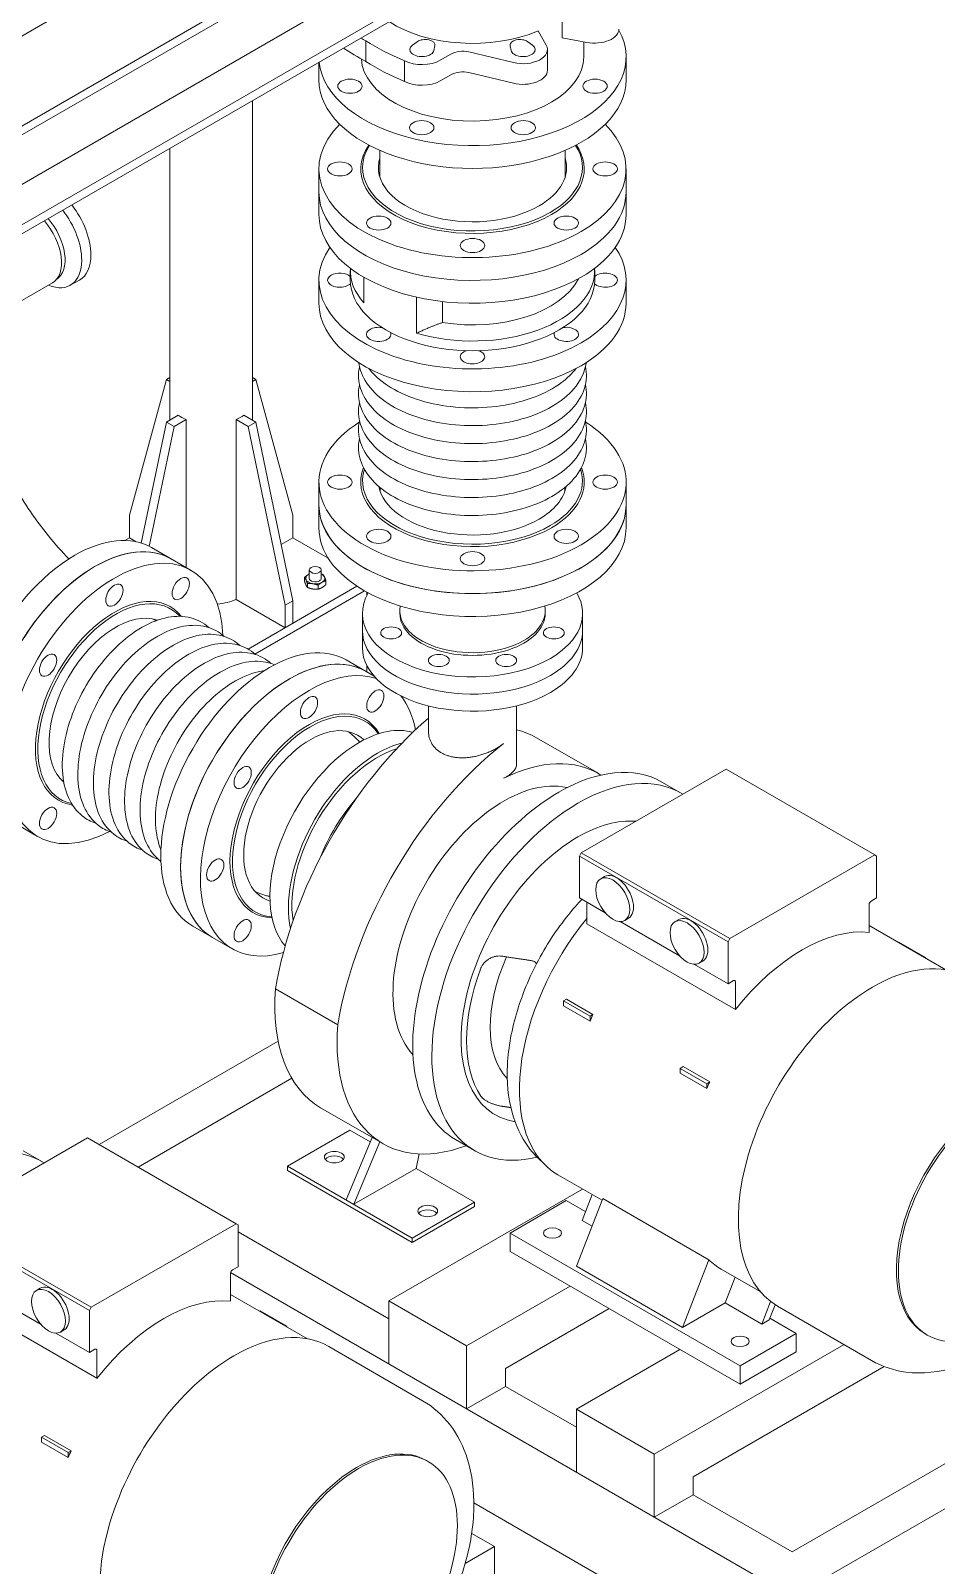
# Model space of a CAD drawing. Header units: millimetres. Extents: x -312439 to 477422, y -331570 to 212570.
# Drawn here: x 415154 to 415658, y 90824 to 91677 of the extents above; entities that cross this region are included whole.
import ezdxf

# ---------------------------------------------------------------- set-up
doc = ezdxf.new("R2010")
doc.units = ezdxf.units.MM

msp = doc.modelspace()

# ---------------------------------------------------------------- linework, layer by layer
at = {"color": 0, "linetype": 'Continuous', "lineweight": 0, "extrusion": (1.25969e-16, 0.816497, 0.57735)}
for p, q in [((414050.66, 91040.27), (415610.736, 91940.98)), ((414093.967, 91015.267), (415654.043, 91915.977)), ((414098.298, 91012.767), (415654.043, 91910.977)), ((414438.669, 91181.776), (415634.555, 91872.222)), ((414438.669, 91159.274), (415654.043, 91860.97)), ((414438.669, 91154.273), (415654.043, 91855.97)), ((415449.683, 91673.468), (415449.683, 91684.969)), ((415436.21, 91677.191), (415440.728, 91669.281)), ((415463.383, 91670.86), (415449.683, 91673.468)), ((415340.398, 91660.276), (415340.398, 91671.778)), ((415366.292, 91669.223), (415369.016, 91671.238)), ((415378.832, 91668.891), (415378.29, 91666.354)), ((415387.743, 91664.376), (415381.799, 91660.944)), ((415422.457, 91659.65), (415397.738, 91665.53)), ((415421.167, 91666.354), (415420.625, 91668.891)), ((415430.441, 91671.238), (415433.165, 91669.223)), ((415441.41, 91655.329), (415441.41, 91666.83)), ((415461.586, 91662.777), (415461.586, 91671.202)), ((415314.292, 91659.814), (415314.292, 91650.075)), ((415361.968, 91649.137), (415361.968, 91660.638)), ((415485.165, 91662.777), (415485.165, 91650.075)), ((415387.743, 91652.875), (415381.799, 91649.443)), ((415422.457, 91648.149), (415397.738, 91654.028)), ((415277.264, 91638.436), (415277.264, 91460.775)), ((415231.33, 91611.916), (415231.33, 91460.775)), ((415348.191, 91595.917), (415348.191, 91610.733)), ((415451.266, 91595.917), (415451.266, 91610.733)), ((415314.292, 91575.065), (415314.292, 91600.469)), ((415485.165, 91575.065), (415485.165, 91600.469)), ((415129.893, 91516.204), (415166.022, 91537.063)), ((415175.973, 91535.737), (415181.069, 91538.628)), ((415314.292, 91525.859), (415314.292, 91538.561)), ((415331.747, 91543.968), (415331.747, 91538.561)), ((415339.295, 91540.198), (415339.295, 91525.993)), ((415467.711, 91543.968), (415467.711, 91538.561)), ((415485.165, 91525.859), (415485.165, 91538.561)), ((415368.595, 91529.13), (415368.595, 91509.077)), ((415383.066, 91515.022), (415383.066, 91526.686)), ((415208.825, 91407.776), (415229.395, 91483.411)), ((415231.33, 91484.528), (415229.395, 91483.411)), ((415229.395, 91483.411), (415231.33, 91482.294)), ((415279.198, 91483.411), (415277.264, 91484.528)), ((415279.198, 91483.411), (415277.264, 91482.294)), ((415299.769, 91407.776), (415279.198, 91483.411)), ((415215.462, 91392.338), (415229.395, 91459.658)), ((415229.395, 91459.658), (415236.036, 91463.492)), ((415229.395, 91459.658), (415233.726, 91457.158)), ((415233.726, 91457.158), (415240.367, 91460.992)), ((415240.367, 91378.753), (415240.367, 91460.992)), ((415274.868, 91457.158), (415268.227, 91460.992)), ((415268.227, 91460.992), (415268.227, 91360.979)), ((415279.198, 91459.658), (415272.557, 91463.492)), ((415274.868, 91457.158), (415279.198, 91459.658)), ((415299.769, 91360.27), (415279.198, 91459.658)), ((415219.931, 91390.508), (415233.726, 91457.158)), ((415295.438, 91357.77), (415274.868, 91457.158)), ((415314.292, 91426.247), (415314.292, 91400.843)), ((415485.165, 91426.247), (415485.165, 91400.843)), ((415348.283, 91421.408), (415348.283, 91423.283)), ((415451.174, 91421.408), (415451.174, 91423.283)), ((415208.825, 91395.275), (415208.825, 91407.776)), ((415299.769, 91395.275), (415299.769, 91407.776)), ((415206.279, 91393.805), (415208.825, 91395.275)), ((415212.613, 91393.088), (415208.825, 91395.275)), ((415293.297, 91391.538), (415299.769, 91395.275)), ((415299.769, 91395.275), (415319.501, 91383.882)), ((415243.214, 91377.109), (415221.214, 91389.81)), ((415308.911, 91372.708), (415308.911, 91377.426)), ((415315.579, 91372.708), (415315.579, 91377.426)), ((415335.433, 91368.36), (415274.857, 91333.386)), ((415278.714, 91330.612), (415339.631, 91365.783)), ((415306.303, 91371.075), (415306.303, 91373.239)), ((415307.895, 91367.644), (415307.895, 91369.808)), ((415313.837, 91366.725), (415313.837, 91368.888)), ((415318.187, 91369.237), (415318.187, 91371.4)), ((415268.227, 91360.979), (415295.438, 91345.269)), ((415295.438, 91357.77), (415299.769, 91360.27)), ((415295.438, 91345.269), (415295.438, 91357.77)), ((415299.769, 91347.769), (415299.769, 91360.27)), ((415340.91, 91365.067), (415340.91, 91363.042)), ((415222.029, 91350.091), (415223.653, 91349.153)), ((415338.484, 91334.185), (415338.484, 91353.187)), ((415359.307, 91353.187), (415359.307, 91354.688)), ((415440.15, 91353.187), (415440.15, 91354.688)), ((415460.974, 91334.185), (415460.974, 91353.187)), ((415329.481, 91327.303), (415344.948, 91318.373)), ((415340.91, 91324.33), (415340.91, 91320.704)), ((415375.231, 91287.535), (415375.231, 91301.777)), ((415424.227, 91269.422), (415424.227, 91301.777)), ((415435.279, 91284.08), (415469.924, 91264.078)), ((415540.81, 91266.597), (415460.26, 91220.091)), ((415623.487, 91218.863), (415540.81, 91266.597)), ((415170.583, 91260.984), (415172.207, 91260.047)), ((415449.762, 91256.792), (415452.547, 91256.384)), ((415515.728, 91253.293), (415505.098, 91259.431)), ((415157.777, 91229.128), (415135.778, 91241.83)), ((415460.26, 91220.091), (415459.197, 91218.25)), ((415459.197, 91218.25), (415459.197, 91194.929)), ((415541.873, 91170.516), (415459.197, 91218.25)), ((415542.936, 91172.358), (415460.26, 91220.091)), ((415623.487, 91218.863), (415542.936, 91172.358)), ((415624.55, 91218.25), (415623.487, 91218.863)), ((415624.55, 91194.929), (415624.55, 91218.25)), ((415471.059, 91205.614), (415473.184, 91206.842)), ((415473.621, 91186.601), (415459.197, 91194.929)), ((415621.479, 91193.156), (415624.55, 91194.929)), ((415463.33, 91192.542), (415463.33, 91180.57)), ((415620.416, 91175.797), (415620.416, 91191.315)), ((415244.045, 91179.322), (415266.044, 91166.62)), ((415546.007, 91132.837), (415463.33, 91180.57)), ((415514.959, 91162.734), (415481.858, 91181.845)), ((415484.421, 91182.47), (415486.547, 91183.697)), ((415512.397, 91181.748), (415514.523, 91182.975)), ((415663.113, 91154.883), (415620.416, 91179.534)), ((415542.936, 91172.358), (415541.873, 91170.516)), ((415541.873, 91170.516), (415541.873, 91147.195)), ((415636.611, 91170.184), (415636.951, 91170.38)), ((415651.715, 91161.856), (415636.951, 91170.38)), ((415651.375, 91161.66), (415651.715, 91161.856)), ((415651.715, 91161.464), (415651.715, 91161.856)), ((415541.873, 91147.195), (415523.197, 91157.978)), ((415525.759, 91158.603), (415527.885, 91159.831)), ((415290.173, 91144.417), (415324.819, 91124.415)), ((415541.873, 91147.195), (415544.944, 91148.968)), ((415546.007, 91148.355), (415546.007, 91132.837)), ((415451.983, 91138.598), (415450.338, 91137.649)), ((415450.338, 91134.911), (415450.338, 91137.649)), ((415450.338, 91137.649), (415465.102, 91129.125)), ((415451.983, 91138.598), (415466.747, 91130.075)), ((415465.102, 91126.387), (415450.338, 91134.911)), ((415466.747, 91130.075), (415465.102, 91129.125)), ((415465.102, 91129.125), (415465.102, 91126.387)), ((415192.013, 91057.741), (415291.58, 91115.226)), ((415364.88, 91109.774), (415366.627, 91107.566)), ((415516.943, 91101.094), (415515.299, 91100.144)), ((415516.943, 91101.094), (415531.707, 91092.57)), ((415299.158, 91094.598), (415213.667, 91045.239)), ((415515.299, 91097.406), (415515.299, 91100.144)), ((415515.299, 91100.144), (415530.062, 91091.62)), ((415530.062, 91088.882), (415515.299, 91097.406)), ((415531.707, 91092.57), (415530.062, 91091.62)), ((415530.062, 91091.62), (415530.062, 91088.882)), ((415315.238, 91078.264), (415349.883, 91058.262)), ((415185.537, 91061.48), (415104.986, 91014.974)), ((415268.213, 91013.746), (415185.537, 91061.48)), ((415296.875, 91045.773), (415331.52, 91065.776)), ((415343.912, 91061.709), (415329.355, 91027.021)), ((415331.52, 91065.776), (415342.869, 91059.224)), ((415348.243, 91059.209), (415333.686, 91024.521)), ((415400.894, 91054.394), (415390.264, 91060.532)), ((415160.455, 91048.176), (415149.825, 91054.313)), ((415368.331, 91044.523), (415370.067, 91052.557)), ((415296.875, 91043.273), (415296.875, 91045.773)), ((415366.166, 91005.768), (415296.875, 91045.773)), ((415296.875, 91043.273), (415366.166, 91003.268)), ((415333.686, 91024.521), (415368.331, 91044.523)), ((415368.331, 91044.523), (415400.811, 91025.771)), ((415353.174, 90970.764), (415460.993, 91033.014)), ((415471.797, 91026.776), (415447.231, 91040.959)), ((415400.811, 91025.771), (415366.166, 91005.768)), ((415400.811, 91023.271), (415400.811, 91025.771)), ((415420.595, 91008.553), (415451.894, 91026.623)), ((415462.687, 91020.392), (415451.894, 91026.623)), ((415472.182, 91027.766), (415457.567, 90990.098)), ((415466.378, 91029.905), (415460.815, 91015.567)), ((415531.236, 90993.671), (415472.182, 91027.766)), ((415366.166, 91003.268), (415400.811, 91023.271)), ((415466.234, 91012.438), (415460.815, 91015.567)), ((415186.6, 90965.399), (415103.923, 91013.133)), ((415187.663, 90967.241), (415104.986, 91014.974)), ((415268.213, 91013.746), (415187.663, 90967.241)), ((415269.276, 91013.133), (415268.213, 91013.746)), ((415269.276, 90989.812), (415269.276, 91013.133)), ((415353.174, 90960.763), (415269.276, 91009.201)), ((415420.595, 91008.553), (415548.586, 90934.657)), ((415420.595, 91008.553), (415420.595, 90998.324)), ((415366.166, 91003.268), (415366.166, 91005.768)), ((415548.586, 90924.428), (415420.595, 90998.324)), ((415516.621, 90956.003), (415457.567, 90990.098)), ((415531.236, 90993.671), (415516.621, 90956.003)), ((415265.143, 90970.68), (415265.143, 90986.197)), ((415577.621, 90806.175), (415265.184, 90986.56)), ((415266.206, 90988.039), (415269.276, 90989.812)), ((415559.812, 90975.961), (415538.057, 90988.521)), ((415540.302, 90969.675), (415545.865, 90984.013)), ((415190.734, 90927.72), (415108.057, 90975.453)), ((415159.686, 90957.617), (415126.585, 90976.728)), ((415157.124, 90976.631), (415159.25, 90977.858)), ((415307.84, 90949.766), (415265.143, 90974.417)), ((415396.481, 90945.761), (415454.059, 90979.004)), ((415187.663, 90967.241), (415186.6, 90965.399)), ((415186.6, 90965.399), (415186.6, 90942.078)), ((415281.338, 90965.067), (415281.678, 90965.263)), ((415296.442, 90956.739), (415281.678, 90965.263)), ((415353.174, 90935.759), (415353.174, 90970.764)), ((415396.481, 90945.761), (415353.174, 90970.764)), ((415418.134, 90933.259), (415475.712, 90966.502)), ((415516.621, 90956.003), (415540.302, 90969.675)), ((415560.735, 90957.878), (415540.302, 90969.675)), ((415565.598, 90970.411), (415560.735, 90957.878)), ((415564.827, 90960.24), (415568.092, 90968.657)), ((415621.753, 90937.634), (415569.471, 90967.819)), ((415296.102, 90956.543), (415296.442, 90956.739)), ((415296.442, 90956.346), (415296.442, 90956.739)), ((415564.827, 90960.24), (415560.735, 90957.878)), ((415579.885, 90952.728), (415565.201, 90961.205)), ((415843.957, 90959.944), (415577.621, 90806.175)), ((415577.621, 90831.178), (415800.651, 90959.944)), ((415186.6, 90942.078), (415167.923, 90952.861)), ((415170.486, 90953.486), (415172.612, 90954.714)), ((415548.586, 90934.657), (415579.885, 90952.728)), ((415579.885, 90952.728), (415579.885, 90942.499)), ((415652.739, 90951.809), (415651.671, 90952.426)), ((415186.6, 90942.078), (415189.671, 90943.851)), ((415190.734, 90943.237), (415190.734, 90927.72)), ((415372.002, 90915.287), (415319.72, 90945.472)), ((415396.481, 90910.756), (415396.481, 90945.761)), ((415457.543, 90910.506), (415515.121, 90943.749)), ((415500.85, 90885.503), (415606.448, 90946.47)), ((415579.885, 90942.499), (415548.586, 90924.428)), ((415418.134, 90923.258), (415418.134, 90933.259)), ((415522.503, 90873.001), (415628.688, 90934.307)), ((415548.586, 90934.657), (415548.586, 90924.428)), ((415418.134, 90923.258), (415396.481, 90910.756)), ((415457.543, 90900.505), (415418.134, 90923.258)), ((415457.543, 90875.502), (415457.543, 90910.506)), ((415500.85, 90885.503), (415457.543, 90910.506)), ((415161.67, 90895.976), (415160.025, 90895.027)), ((415161.67, 90895.976), (415176.434, 90887.453)), ((415160.025, 90892.289), (415160.025, 90895.027)), ((415160.025, 90895.027), (415174.789, 90886.503)), ((415174.789, 90883.765), (415160.025, 90892.289)), ((415176.434, 90887.453), (415174.789, 90886.503)), ((415174.789, 90886.503), (415174.789, 90883.765)), ((415375.22, 90881.364), (415374.151, 90881.981)), ((415500.85, 90850.499), (415500.85, 90885.503)), ((415522.503, 90863), (415522.503, 90873.001)), ((415522.503, 90863), (415500.85, 90850.499)), ((415577.621, 90831.178), (415522.503, 90863)), ((415577.621, 90756.169), (415400.495, 90858.432)), ((415411.913, 90834.155), (415399.264, 90841.458)), ((415395.67, 90824.777), (415411.913, 90834.155)), ((415411.913, 90834.155), (415411.913, 90799.151))]:
    msp.add_line(p, q, dxfattribs=at)
at = {"color": 0, "linetype": 'Continuous', "lineweight": 0}
for centre, major_axis, ratio, start_param, end_param in [((415399.729, 91706.032), (-61.857, 0), 0.5773503, 0.7238005, 2.2015749), ((415399.729, 91662.777), (-85.437, 0), 0.5773503, 0.0583848, 3.4494503), ((415427.301, 91727.868), (-130.347, 0), 0.5773503, 0.8117788, 0.8410176), ((415373.361, 91669.28), (5.512, 0), 0.5773503, 6.1604182, 8.7621453), ((415426.096, 91669.28), (5.512, 0), 0.5773503, 0.6626311, 3.2643581), ((415467.628, 91678.293), (13.556, 0), 0.5773503, 4.3938817, 6.2831853), ((415427.301, 91716.366), (-130.347, 0), 0.5773503, 0.7036167, 0.8410176), ((415437.549, 91721.951), (-130.347, 0), 0.5773503, 0.7297787, 0.9522566), ((415371.604, 91666.83), (-6.737, 0), 0.5773503, 5.6205526, 9.3020109), ((415394.239, 91660.626), (-9.187, 0), 0.5773503, 4.3216013, 5.4977871), ((415427.854, 91666.83), (-6.737, 0), 0.5773503, 0.1227655, 3.8042237), ((415427.854, 91666.83), (-13.556, 0), 0.5773503, 1.1613797, 3.4601), ((415399.729, 91662.777), (-61.857, 0), 0.5773503, 0.0330046, 3.1415927), ((415437.549, 91710.45), (-130.347, 0), 0.5773503, 0.7297787, 0.9522566), ((415371.604, 91666.83), (-14.418, 0), 0.5773503, 0.8388235, 2.3561945), ((415399.729, 91650.075), (-85.437, 0), 0.5773503, 0, 3.1415927), ((415371.604, 91655.329), (-14.418, 0), 0.5773503, 0.8388235, 2.3561945), ((415394.239, 91649.124), (-9.187, 0), 0.5773503, 4.3216013, 5.4977871), ((415427.854, 91655.329), (-13.556, 0), 0.5773503, 1.1613797, 3.1415927), ((415399.729, 91600.469), (-85.437, 0), 0.5773503, 5.7563139, 8.6393798), ((415399.729, 91600.469), (-85.437, 0), 0.5773503, 2.3561945, 3.668464), ((415399.729, 91600.469), (62.164, 0), 0.5773503, 2.763109, 5.4977871), ((415399.729, 91601.269), (61.184, 0), 0.5773503, 2.7871538, 5.4977871), ((415399.729, 91601.269), (61.184, 0), 0.5773503, 5.4977871, 6.6376241), ((415399.729, 91600.469), (62.164, 0), 0.5773503, 5.4977871, 6.661669), ((415399.729, 91601.269), (52.364, 0), 0.5773503, 2.9636533, 5.4977871), ((415399.729, 91601.269), (52.364, 0), 0.5773503, 5.4977871, 6.4611246), ((415399.729, 91587.767), (85.437, 0), 0.5773503, 3.1415927, 5.4977871), ((415399.729, 91587.767), (85.437, 0), 0.5773503, 5.4977871, 6.2831853), ((415165.957, 91565.262), (-15.111, 26.634), 0.572296, 3.9313112, 4.9714419), ((415153.773, 91558.279), (12.249, -21.216), 0.5773503, 0, 1.8893601), ((415156.141, 91559.646), (11.962, -20.719), 0.5773503, 0.0236802, 1.8972856), ((415160.862, 91562.371), (15.111, -26.634), 0.572296, 0.7897186, 1.8283637), ((415399.729, 91575.065), (85.437, 0), 0.5773503, 3.1415927, 5.4977871), ((415399.729, 91575.065), (85.437, 0), 0.5773503, 5.4977871, 6.2831853), ((415399.729, 91538.561), (85.437, 0), 0.5773503, 2.7625544, 5.4977871), ((415399.729, 91538.561), (85.437, 0), 0.5773503, 5.4977871, 6.6622236), ((415160.862, 91562.371), (15.111, -26.634), 0.572296, 5.6440109, 7.0729039), ((415165.957, 91565.262), (-15.111, 26.634), 0.572296, 3.1415927, 3.9313112), ((415399.729, 91543.968), (-67.982, 0), 0.5773503, 6.2526983, 6.7589009), ((415399.729, 91543.968), (-67.982, 0), 0.5773503, 1.0950808, 3.1720797), ((415325.928, 91538.561), (6.798, 0), 0.5773503, 2.3561945, 5.7639057), ((415325.928, 91538.561), (6.798, 0), 0.5773503, 0.543593, 2.3561945), ((415399.729, 91538.561), (-67.982, 0), 0.5773503, 0, 3.1415927), ((415399.729, 91549.048), (-61.245, 0), 0.5773503, 1.2952655, 2.8630201), ((415473.529, 91538.561), (6.798, 0), 0.5773503, 3.6608723, 8.6393798), ((415473.529, 91538.561), (6.798, 0), 0.5773503, 2.3561945, 2.5979996), ((415399.729, 91525.859), (-85.437, 0), 0.5773503, 0, 2.3561945), ((415399.729, 91525.859), (-85.437, 0), 0.5773503, 2.3561945, 3.1415927), ((415347.544, 91508.432), (6.798, 0), 0.5773503, 2.3561945, 6.5493038), ((415347.544, 91508.432), (6.798, 0), 0.5773503, 1.3046778, 2.3561945), ((415451.913, 91508.432), (6.798, 0), 0.5773503, 2.8754741, 8.1201002), ((415399.729, 91495.952), (6.798, 0), 0.5773503, 2.3561945, 7.334702), ((415399.729, 91495.952), (6.798, 0), 0.5773503, 2.090076, 2.3561945), ((415254.297, 91471.535), (22.967, 0), 0.5773503, 3.7932592, 4.0607224), ((415254.297, 91471.535), (-22.967, 0), 0.5773503, 2.2224629, 2.4899261), ((415399.729, 91426.247), (-85.437, 0), 0.5773503, 5.5424733, 8.6393798), ((415399.729, 91426.247), (-85.437, 0), 0.5773503, 2.3561945, 3.8823047), ((415399.729, 91426.247), (-62.164, 0), 0.5773503, 6.0571064, 8.6393798), ((415399.729, 91426.247), (-62.164, 0), 0.5773503, 2.3561945, 3.3676716), ((415399.729, 91427.047), (61.184, 0), 0.5773503, 2.9580887, 5.4977871), ((415399.729, 91427.047), (61.184, 0), 0.5773503, 5.4977871, 6.4666893), ((415399.729, 91427.047), (52.364, 0), 0.5773503, 3.2490788, 5.4977871), ((415399.729, 91427.047), (52.364, 0), 0.5773503, 5.4977871, 6.1756992), ((415399.729, 91413.545), (85.437, 0), 0.5773503, 3.1415927, 5.4977871), ((415399.729, 91413.545), (-85.437, 0), 0.5773503, 0, 0.7853982), ((415399.729, 91413.545), (-85.437, 0), 0.5773503, 0.7853982, 3.1415927), ((415399.729, 91413.545), (85.437, 0), 0.5773503, 5.4977871, 6.2831853), ((415399.729, 91400.843), (85.437, 0), 0.5773503, 3.1415927, 3.9269908), ((415399.729, 91400.843), (85.437, 0), 0.5773503, 3.9269908, 6.2831853), ((415189.496, 91309.469), (-42.718, -73.99), 0.5773503, 3.1415927, 6.2831853), ((415200.496, 91303.118), (-42.718, -73.99), 0.5773503, 2.4008806, 7.0238973), ((415178.496, 91315.82), (-42.718, -73.99), 0.5773503, 3.1415927, 3.9269908), ((415178.496, 91315.82), (-42.718, -73.99), 0.5773503, 3.9269908, 4.8618712), ((415189.496, 91309.469), (42.718, 73.99), 0.5773503, 0, 0.7853982), ((415189.496, 91309.469), (42.718, 73.99), 0.5773503, 0.7853982, 3.1415927), ((415312.245, 91372.708), (-5.328, 0), 0.5773503, 5.4977871, 6.5449847), ((415312.245, 91372.708), (-5.328, 0), 0.5773503, 5.3885347, 5.4977871), ((415312.245, 91372.708), (-5.328, 0), 0.5773503, 3.403392, 4.0362433), ((415312.245, 91372.708), (-5.328, 0), 0.5773503, 0.2617994, 1.3089969), ((415312.245, 91372.708), (3.334, 0), 0.5773503, 3.1415927, 5.4977871), ((415312.245, 91372.708), (-5.328, 0), 0.5773503, 1.3089969, 2.3561945), ((415312.245, 91372.708), (3.334, 0), 0.5773503, 5.4977871, 6.2831853), ((415312.245, 91372.708), (-5.328, 0), 0.5773503, 2.3561945, 3.403392), ((415200.496, 91303.118), (-31.082, -53.835), 0.5773503, 2.9155137, 6.5092642), ((415201.189, 91302.718), (-30.592, -52.987), 0.5773503, 2.9580887, 6.4666893), ((415254.297, 91371.522), (22.967, 0), 0.5773503, 4.8636608, 5.3640556), ((415399.729, 91353.187), (-61.245, 0), 0.5773503, 5.9543859, 8.6393798), ((415399.729, 91354.688), (-40.422, 0), 0.5773503, 6.1706843, 8.6393798), ((415399.729, 91354.688), (-40.422, 0), 0.5773503, 2.3561945, 3.2540937), ((415399.729, 91353.187), (-61.245, 0), 0.5773503, 2.3561945, 3.4703921), ((415201.189, 91302.718), (-26.182, -45.349), 0.5773503, 3.2490788, 6.1756992), ((415399.729, 91353.187), (-40.422, 0), 0.5773503, 0, 3.1415927), ((415399.729, 91343.686), (-61.245, 0), 0.5773503, 0, 2.3561945), ((415399.729, 91343.686), (61.245, 0), 0.5773503, 3.1415927, 5.4977871), ((415399.729, 91343.686), (-61.245, 0), 0.5773503, 2.3561945, 3.1415927), ((415399.729, 91343.686), (61.245, 0), 0.5773503, 5.4977871, 6.2831853), ((415286.763, 91253.312), (-42.718, -73.99), 0.5773503, 3.1415927, 6.2831853), ((415297.763, 91246.961), (-42.718, -73.99), 0.5773503, 3.1415927, 6.2831853), ((415399.729, 91334.185), (61.245, 0), 0.5773503, 3.1415927, 5.4977871), ((415399.729, 91334.185), (61.245, 0), 0.5773503, 5.4977871, 6.2831853), ((415297.763, 91246.961), (42.718, 73.99), 0.5773503, 0, 3.1415927), ((415308.763, 91240.611), (-42.718, -73.99), 0.5773503, 3.2577975, 6.8304668), ((415308.763, 91240.611), (-42.718, -73.99), 0.5773503, 2.5532019, 2.9195508), ((415308.763, 91240.611), (-31.082, -53.835), 0.5773503, 2.8310187, 6.5806168), ((415309.456, 91240.211), (30.592, 52.987), 0.5773503, 6.0021885, 9.692299), ((415309.456, 91240.211), (26.182, 45.349), 0.5773503, 6.1345465, 9.559941), ((415402.404, 91182.008), (81.089, 140.45), 0.5773503, 1.0246297, 2.1492664), ((415336.587, 91224.121), (-35.063, -60.73), 0.5773503, 3.2790671, 3.9269908), ((415336.587, 91224.121), (-35.063, -60.73), 0.5773503, 3.9269908, 6.0930179), ((415437.049, 91162.005), (81.089, 140.45), 0.5773503, 0.960681, 2.1492664), ((415346.894, 91218.17), (35.063, 60.73), 0.5773503, 0.507185, 0.7853982), ((415376.22, 91181.787), (59.059, 102.294), 0.5773503, 0, 0.1730619), ((415346.894, 91218.17), (35.063, 60.73), 0.5773503, 0.7853982, 2.5722405), ((415346.894, 91218.17), (33.685, 58.344), 0.5773503, 0.5610771, 2.5183484), ((415410.865, 91161.784), (59.059, 102.294), 0.5773503, 6.2612187, 6.994447), ((415447.681, 91159.981), (57.417, 99.449), 0.5773503, 0, 0.7853982), ((415417.051, 91177.665), (43.542, 75.417), 0.5773503, 0.2253725, 2.9162202), ((415458.311, 91153.844), (57.417, 99.449), 0.5773503, 6.2655751, 7.0685835), ((415355.989, 91212.92), (33.685, 58.344), 0.5773503, 1.2451012, 1.8226036), ((415447.681, 91159.981), (57.417, 99.449), 0.5773503, 0.7853982, 3.1415927), ((415458.311, 91153.844), (57.417, 99.449), 0.5773503, 0.7853982, 3.6442171), ((415458.311, 91153.844), (45.934, 79.56), 0.5773503, 0.2661285, 0.7853982), ((415458.311, 91153.844), (45.934, 79.56), 0.5773503, 0.7853982, 3.3593822), ((415479.866, 91195.27), (6.681, -11.572), 0.5773503, 0, 3.1415927), ((415621.479, 91191.928), (-0.752, -1.302), 0.5773503, 3.9269908, 5.4977871), ((415498.881, 91130.42), (51.65, 89.461), 0.5773503, 1.293707, 3.1415927), ((415521.204, 91171.403), (6.681, -11.572), 0.5773503, 0, 3.1415927), ((415583.211, 91081.732), (-51.65, -89.461), 0.5773503, 3.3925756, 4.461406), ((415460.437, 91152.616), (35.986, 62.33), 0.5773503, 1.7470391, 2.9786461), ((415460.437, 91152.616), (45.233, 78.345), 0.5773503, 1.853373, 2.859016), ((415622.232, 91059.204), (52.761, 91.385), 0.5773503, 0, 0.7853982), ((415376.717, 91184.749), (-61.479, -106.485), 0.5773503, 5.4016829, 6.2831853), ((415622.232, 91059.204), (52.761, 91.385), 0.5773503, 0.7853982, 3.1415927), ((415544.944, 91147.741), (0.752, 1.302), 0.5773503, 5.4977871, 7.0685835), ((415525.928, 91114.805), (-51.65, -89.461), 0.5773503, 4.8714973, 4.9110056), ((415411.362, 91164.747), (-61.479, -106.485), 0.5773503, 5.4016829, 6.8929062), ((415590.889, 91077.3), (-51.65, -89.461), 0.5773503, 4.8714973, 4.9110056), ((415690.547, 91019.762), (38.877, 67.336), 0.5773503, 0.7853982, 3.1415927), ((415103.038, 90948.727), (57.417, 99.449), 0.5773503, 6.2655751, 7.0685835), ((415322.859, 91048.274), (5.512, 0), 0.5773503, 0.4037147, 2.737878), ((415374.827, 91018.27), (5.512, 0), 0.5773503, 0.4037147, 2.737878), ((415589.707, 91077.982), (51.65, 89.461), 0.5773503, 2.9988923, 3.1415927), ((415266.206, 90986.811), (-0.752, -1.302), 0.5773503, 3.9269908, 5.4977871), ((415165.931, 90966.286), (6.681, -11.572), 0.5773503, 0, 3.1415927), ((415227.938, 90876.615), (-51.65, -89.461), 0.5773503, 3.3925756, 4.461406), ((415266.959, 90854.087), (52.761, 91.385), 0.5773503, 0, 0.7853982), ((415266.959, 90854.087), (52.761, 91.385), 0.5773503, 0.7853982, 3.1415927), ((415189.671, 90942.624), (0.752, 1.302), 0.5773503, 5.4977871, 7.0685835), ((415235.615, 90872.183), (-51.65, -89.461), 0.5773503, 4.8714973, 4.9110056), ((415335.274, 90814.645), (38.877, 67.336), 0.5773503, 0, 0.7853982), ((415335.274, 90814.645), (38.877, 67.336), 0.5773503, 0.7853982, 3.1415927)]:
    msp.add_ellipse(centre, major_axis=major_axis, ratio=ratio, start_param=start_param, end_param=end_param, dxfattribs=at)
for centre, major_axis in [((415331.546, 91646.471), (-6.798, 0)), ((415467.911, 91646.471), (-6.798, 0)), ((415371.486, 91623.411), (-6.798, 0)), ((415427.971, 91623.411), (-6.798, 0)), ((415325.928, 91600.469), (-6.798, 0)), ((415473.529, 91600.469), (-6.798, 0)), ((415347.544, 91570.34), (-6.798, 0)), ((415451.913, 91570.34), (-6.798, 0)), ((415399.729, 91557.86), (-6.798, 0)), ((415325.928, 91426.247), (-6.798, 0)), ((415473.529, 91426.247), (-6.798, 0)), ((415347.544, 91396.118), (-6.798, 0)), ((415451.913, 91396.118), (-6.798, 0)), ((415399.729, 91383.638), (-6.798, 0)), ((415237.396, 91367.031), (-3.399, -5.887)), ((415312.245, 91377.426), (3.334, 0)), ((415200.496, 91363.376), (-3.399, -5.887)), ((415354.462, 91342.362), (5.818, 0)), ((415444.995, 91342.362), (5.818, 0)), ((415163.596, 91324.423), (-3.399, -5.887)), ((415380.979, 91327.053), (5.818, 0)), ((415418.479, 91327.053), (5.818, 0)), ((415308.763, 91300.868), (-3.399, -5.887)), ((415345.663, 91304.523), (-3.399, -5.887)), ((415271.863, 91261.915), (-3.399, -5.887)), ((415163.596, 91239.206), (-3.399, -5.887)), ((415256.578, 91210.482), (-3.399, -5.887)), ((415477.74, 91194.042), (6.681, -11.572)), ((415271.863, 91176.698), (-3.399, -5.887)), ((415519.078, 91170.175), (6.681, -11.572)), ((415691.616, 91019.145), (38.877, 67.336)), ((415322.859, 91050.774), (-5.512, 0)), ((415374.827, 91020.77), (-5.512, 0)), ((415444.216, 91008.553), (-5.011, 0)), ((415163.805, 90965.058), (6.681, -11.572)), ((415548.586, 90948.295), (5.011, 0)), ((415336.343, 90814.028), (38.877, 67.336))]:
    msp.add_ellipse(centre, major_axis=major_axis, ratio=0.5773503, dxfattribs=at)
for points, weights in [([(415368.595, 91509.077), (415376.208, 91512.69), (415383.066, 91515.022)], [1, 1.00639877115, 1]), ([(415306.303, 91373.239), (415307.468, 91374.3), (415308.478, 91374.883)], [1, 1.0379548493, 1]), ([(415308.478, 91374.883), (415308.694, 91375.008), (415308.911, 91375.116)], [1, 1.00788270894, 1.01249115378]), ([(415315.579, 91375.201), (415316.068, 91375.041), (415316.595, 91374.831)], [1.01660040172, 1.01226104367, 1]), ([(415316.595, 91374.831), (415317.022, 91374.3), (415317.391, 91373.504)], [1, 1.0379548493, 1]), ([(415307.099, 91371.912), (415306.729, 91372.708), (415306.303, 91373.239)], [1, 1.0379548493, 1]), ([(415306.303, 91371.075), (415306.729, 91369.767), (415307.099, 91368.971)], [1, 1.0379548493, 1]), ([(415307.895, 91369.808), (415307.468, 91371.116), (415307.099, 91371.912)], [1, 1.0379548493, 1]), ([(415307.099, 91368.971), (415307.468, 91368.175), (415307.895, 91367.644)], [1, 1.0379548493, 1]), ([(415310.866, 91369.737), (415309.487, 91369.95), (415307.895, 91369.808)], [1, 1.0379548493, 1]), ([(415307.895, 91367.644), (415309.487, 91367.01), (415310.866, 91366.796)], [1, 1.0379548493, 1]), ([(415313.837, 91368.888), (415312.245, 91369.523), (415310.866, 91369.737)], [1, 1.0379548493, 1]), ([(415310.866, 91366.796), (415312.245, 91366.583), (415313.837, 91366.725)], [1, 1.0379548493, 1]), ([(415316.012, 91370.533), (415315.003, 91369.95), (415313.837, 91368.888)], [1, 1.0379548493, 1]), ([(415313.837, 91366.725), (415315.003, 91367.01), (415316.012, 91367.592)], [1, 1.0379548493, 1]), ([(415318.187, 91371.4), (415317.022, 91371.116), (415316.012, 91370.533)], [1, 1.0379548493, 1]), ([(415316.012, 91367.592), (415317.022, 91368.175), (415318.187, 91369.237)], [1, 1.0379548493, 1]), ([(415317.391, 91373.504), (415317.761, 91372.708), (415318.187, 91371.4)], [1, 1.0379548493, 1]), ([(415416.004, 91162.558), (415424.522, 91161.237), (415432.151, 91160.152)], [1, 1.00128538739, 1]), ([(415421.072, 91078.316), (415418.58, 91078.694), (415416.004, 91079.093)], [1.0005420754, 1.00038839713, 1])]:
    msp.add_rational_spline(points, weights, degree=2, dxfattribs=at)
for points, knots in [([(415336.878, 91490.566), (415336.738, 91489.922), (415336.624, 91489.275), (415336.02, 91484.714), (415336.514, 91480.729), (415339.448, 91473.066), (415341.925, 91469.402), (415348.701, 91462.571), (415353.115, 91459.447), (415363.384, 91454.168), (415369.262, 91452.03), (415381.821, 91448.971), (415388.498, 91448.047), (415401.987, 91447.484), (415408.796, 91447.842), (415421.899, 91449.806), (415428.189, 91451.412), (415439.644, 91455.751), (415444.804, 91458.485), (415453.434, 91464.874), (415456.912, 91468.53), (415461.621, 91476.333), (415462.935, 91480.462), (415463.182, 91486.619), (415463.006, 91488.608), (415462.579, 91490.566)], [2.2310237, 2.2310237, 2.2310237, 2.2310237, 2.2798116, 2.2798116, 2.5737204, 2.5737204, 2.8762787, 2.8762787, 3.1995214, 3.1995214, 3.527763, 3.527763, 3.8548309, 3.8548309, 4.1810229, 4.1810229, 4.5075647, 4.5075647, 4.835429, 4.835429, 5.1625333, 5.1625333, 5.4745897, 5.4745897, 5.6229579, 5.6229579, 5.6229579, 5.6229579]), ([(415336.517, 91492.674), (415336.759, 91490.739), (415337.245, 91488.822), (415339.448, 91483.068), (415341.925, 91479.403), (415348.701, 91472.572), (415353.115, 91469.448), (415363.384, 91464.169), (415369.262, 91462.031), (415381.821, 91458.972), (415388.498, 91458.048), (415401.987, 91457.485), (415408.796, 91457.843), (415421.899, 91459.807), (415428.189, 91461.414), (415439.644, 91465.752), (415444.804, 91468.487), (415453.434, 91474.875), (415456.912, 91478.531), (415461.26, 91485.736), (415462.502, 91489.171), (415462.94, 91492.674)], [2.4283731, 2.4283731, 2.4283731, 2.4283731, 2.5737204, 2.5737204, 2.8762787, 2.8762787, 3.1995214, 3.1995214, 3.527763, 3.527763, 3.8548309, 3.8548309, 4.1810229, 4.1810229, 4.5075647, 4.5075647, 4.835429, 4.835429, 5.1625333, 5.1625333, 5.4256085, 5.4256085, 5.4256085, 5.4256085]), ([(415342.131, 91489.427), (415343.042, 91488.245), (415344.049, 91487.1), (415348.652, 91482.458), (415353.073, 91479.329), (415363.357, 91474.042), (415369.244, 91471.901), (415381.82, 91468.839), (415388.505, 91467.915), (415402.01, 91467.354), (415408.827, 91467.713), (415421.944, 91469.683), (415428.24, 91471.294), (415439.708, 91475.643), (415444.874, 91478.384), (415452.398, 91483.963), (415455.14, 91486.591), (415457.326, 91489.427)], [2.7750585, 2.7750585, 2.7750585, 2.7750585, 2.8761769, 2.8761769, 3.199469, 3.199469, 3.5278984, 3.5278984, 3.855131, 3.855131, 4.1814683, 4.1814683, 4.5081649, 4.5081649, 4.8362139, 4.8362139, 5.0789232, 5.0789232, 5.0789232, 5.0789232]), ([(415336.878, 91480.565), (415336.738, 91479.921), (415336.624, 91479.274), (415336.02, 91474.713), (415336.514, 91470.728), (415339.448, 91463.065), (415341.925, 91459.401), (415348.701, 91452.57), (415353.115, 91449.446), (415363.384, 91444.167), (415369.262, 91442.029), (415381.821, 91438.97), (415388.498, 91438.045), (415401.987, 91437.482), (415408.796, 91437.84), (415421.899, 91439.804), (415428.189, 91441.411), (415439.644, 91445.75), (415444.804, 91448.484), (415453.434, 91454.873), (415456.912, 91458.529), (415461.621, 91466.332), (415462.935, 91470.461), (415463.182, 91476.617), (415463.006, 91478.607), (415462.579, 91480.565)], [2.2310237, 2.2310237, 2.2310237, 2.2310237, 2.2798116, 2.2798116, 2.5737204, 2.5737204, 2.8762787, 2.8762787, 3.1995214, 3.1995214, 3.527763, 3.527763, 3.8548309, 3.8548309, 4.1810229, 4.1810229, 4.5075647, 4.5075647, 4.835429, 4.835429, 5.1625333, 5.1625333, 5.4745897, 5.4745897, 5.6229579, 5.6229579, 5.6229579, 5.6229579]), ([(415336.878, 91470.564), (415336.738, 91469.92), (415336.624, 91469.273), (415336.02, 91464.712), (415336.514, 91460.727), (415339.448, 91453.064), (415341.925, 91449.399), (415348.701, 91442.568), (415353.115, 91439.444), (415363.384, 91434.165), (415369.262, 91432.027), (415381.821, 91428.968), (415388.498, 91428.044), (415401.987, 91427.481), (415408.796, 91427.839), (415421.899, 91429.803), (415428.189, 91431.41), (415439.644, 91435.748), (415444.804, 91438.483), (415453.434, 91444.872), (415456.912, 91448.527), (415461.621, 91456.331), (415462.935, 91460.459), (415463.182, 91466.616), (415463.006, 91468.606), (415462.579, 91470.564)], [2.2310237, 2.2310237, 2.2310237, 2.2310237, 2.2798116, 2.2798116, 2.5737204, 2.5737204, 2.8762787, 2.8762787, 3.1995214, 3.1995214, 3.527763, 3.527763, 3.8548309, 3.8548309, 4.1810229, 4.1810229, 4.5075647, 4.5075647, 4.835429, 4.835429, 5.1625333, 5.1625333, 5.4745897, 5.4745897, 5.6229579, 5.6229579, 5.6229579, 5.6229579]), ([(415336.878, 91460.562), (415336.738, 91459.919), (415336.624, 91459.271), (415336.02, 91454.71), (415336.514, 91450.726), (415339.448, 91443.063), (415341.925, 91439.398), (415348.701, 91432.567), (415353.115, 91429.443), (415363.384, 91424.164), (415369.262, 91422.026), (415381.821, 91418.967), (415388.498, 91418.043), (415401.987, 91417.48), (415408.796, 91417.838), (415421.899, 91419.802), (415428.189, 91421.409), (415439.644, 91425.747), (415444.804, 91428.482), (415453.434, 91434.87), (415456.912, 91438.526), (415461.621, 91446.329), (415462.935, 91450.458), (415463.182, 91456.615), (415463.006, 91458.605), (415462.579, 91460.562)], [2.2310237, 2.2310237, 2.2310237, 2.2310237, 2.2798116, 2.2798116, 2.5737204, 2.5737204, 2.8762787, 2.8762787, 3.1995214, 3.1995214, 3.527763, 3.527763, 3.8548309, 3.8548309, 4.1810229, 4.1810229, 4.5075647, 4.5075647, 4.835429, 4.835429, 5.1625333, 5.1625333, 5.4745897, 5.4745897, 5.6229579, 5.6229579, 5.6229579, 5.6229579]), ([(415129.892, 91456.033), (415130.088, 91455.5), (415130.286, 91454.967), (415134.289, 91444.347), (415139.104, 91434.125), (415150.384, 91414.409), (415156.87, 91404.929), (415167.483, 91391.827), (415171.31, 91387.523), (415175.178, 91383.558)], [0.49328515, 0.49328515, 0.49328515, 0.49328515, 0.50760913, 0.50760913, 0.77855804, 0.77855804, 1.053397, 1.053397, 1.20100199, 1.20100199, 1.20100199, 1.20100199]), ([(415336.878, 91450.561), (415336.738, 91449.917), (415336.624, 91449.27), (415336.02, 91444.709), (415336.514, 91440.724), (415339.448, 91433.061), (415341.925, 91429.397), (415348.701, 91422.566), (415353.115, 91419.442), (415363.384, 91414.163), (415369.262, 91412.025), (415381.821, 91408.966), (415388.498, 91408.042), (415401.987, 91407.479), (415408.796, 91407.837), (415421.899, 91409.801), (415428.189, 91411.407), (415439.644, 91415.746), (415444.804, 91418.48), (415453.434, 91424.869), (415456.912, 91428.525), (415461.621, 91436.328), (415462.935, 91440.457), (415463.182, 91446.614), (415463.006, 91448.603), (415462.579, 91450.561)], [2.2310237, 2.2310237, 2.2310237, 2.2310237, 2.2798116, 2.2798116, 2.5737204, 2.5737204, 2.8762787, 2.8762787, 3.1995214, 3.1995214, 3.527763, 3.527763, 3.8548309, 3.8548309, 4.1810229, 4.1810229, 4.5075647, 4.5075647, 4.835429, 4.835429, 5.1625333, 5.1625333, 5.4745897, 5.4745897, 5.6229579, 5.6229579, 5.6229579, 5.6229579]), ([(415252.978, 91345.391), (415250.131, 91347.982), (415246.712, 91349.819), (415239.036, 91351.789), (415234.764, 91351.849), (415225.661, 91350.16), (415220.803, 91348.285), (415211.081, 91342.749), (415206.218, 91339.044), (415197.052, 91330.23), (415192.751, 91325.126), (415185.122, 91314.045), (415181.794, 91308.073), (415176.427, 91295.836), (415174.389, 91289.572), (415171.818, 91277.342), (415171.29, 91271.378), (415171.862, 91260.332), (415172.963, 91255.247), (415176.767, 91246.633), (415179.428, 91243.056), (415184.969, 91238.699), (415187.452, 91237.385), (415190.128, 91236.531)], [0.6602274, 0.6602274, 0.6602274, 0.6602274, 0.9452795, 0.9452795, 1.2436028, 1.2436028, 1.563904, 1.563904, 1.8920444, 1.8920444, 2.2193958, 2.2193958, 2.5456685, 2.5456685, 2.872043, 2.872043, 3.1996274, 3.1996274, 3.5274785, 3.5274785, 3.8442096, 3.8442096, 4.0521616, 4.0521616, 4.0521616, 4.0521616]), ([(415261.639, 91340.391), (415258.792, 91342.981), (415255.374, 91344.818), (415247.698, 91346.788), (415243.425, 91346.848), (415234.322, 91345.16), (415229.465, 91343.285), (415219.742, 91337.749), (415214.879, 91334.043), (415205.714, 91325.229), (415201.412, 91320.125), (415193.784, 91309.044), (415190.456, 91303.072), (415185.088, 91290.835), (415183.05, 91284.572), (415180.479, 91272.342), (415179.951, 91266.378), (415180.523, 91255.332), (415181.625, 91250.246), (415185.428, 91241.632), (415188.09, 91238.055), (415193.631, 91233.698), (415196.114, 91232.385), (415198.789, 91231.53)], [0.6602274, 0.6602274, 0.6602274, 0.6602274, 0.9452795, 0.9452795, 1.2436028, 1.2436028, 1.563904, 1.563904, 1.8920444, 1.8920444, 2.2193958, 2.2193958, 2.5456685, 2.5456685, 2.872043, 2.872043, 3.1996274, 3.1996274, 3.5274785, 3.5274785, 3.8442096, 3.8442096, 4.0521616, 4.0521616, 4.0521616, 4.0521616]), ([(415270.301, 91335.39), (415267.453, 91337.981), (415264.035, 91339.818), (415256.359, 91341.788), (415252.087, 91341.847), (415242.984, 91340.159), (415238.126, 91338.284), (415228.404, 91332.748), (415223.541, 91329.042), (415214.375, 91320.229), (415210.073, 91315.125), (415202.445, 91304.044), (415199.117, 91298.072), (415193.75, 91285.834), (415191.712, 91279.571), (415189.141, 91267.341), (415188.612, 91261.377), (415189.185, 91250.331), (415190.286, 91245.246), (415194.089, 91236.632), (415196.751, 91233.054), (415202.292, 91228.698), (415204.775, 91227.384), (415207.45, 91226.53)], [0.6602274, 0.6602274, 0.6602274, 0.6602274, 0.9452795, 0.9452795, 1.2436028, 1.2436028, 1.563904, 1.563904, 1.8920444, 1.8920444, 2.2193958, 2.2193958, 2.5456685, 2.5456685, 2.872043, 2.872043, 3.1996274, 3.1996274, 3.5274785, 3.5274785, 3.8442096, 3.8442096, 4.0521616, 4.0521616, 4.0521616, 4.0521616]), ([(415278.962, 91330.389), (415276.115, 91332.98), (415272.696, 91334.817), (415265.021, 91336.787), (415260.748, 91336.847), (415251.645, 91335.158), (415246.787, 91333.283), (415237.065, 91327.748), (415232.202, 91324.042), (415223.036, 91315.228), (415218.735, 91310.124), (415211.106, 91299.043), (415207.778, 91293.071), (415202.411, 91280.834), (415200.373, 91274.571), (415197.802, 91262.34), (415197.274, 91256.376), (415197.846, 91245.33), (415198.947, 91240.245), (415202.751, 91231.631), (415205.412, 91228.054), (415210.953, 91223.697), (415213.436, 91222.383), (415216.112, 91221.529)], [0.6602274, 0.6602274, 0.6602274, 0.6602274, 0.9452795, 0.9452795, 1.2436028, 1.2436028, 1.563904, 1.563904, 1.8920444, 1.8920444, 2.2193958, 2.2193958, 2.5456685, 2.5456685, 2.872043, 2.872043, 3.1996274, 3.1996274, 3.5274785, 3.5274785, 3.8442096, 3.8442096, 4.0521616, 4.0521616, 4.0521616, 4.0521616]), ([(415287.624, 91325.389), (415284.776, 91327.979), (415281.358, 91329.816), (415273.682, 91331.786), (415269.409, 91331.846), (415260.306, 91330.158), (415255.449, 91328.283), (415245.727, 91322.747), (415240.863, 91319.041), (415231.698, 91310.227), (415227.396, 91305.123), (415219.768, 91294.042), (415216.44, 91288.07), (415211.072, 91275.833), (415209.034, 91269.57), (415206.463, 91257.34), (415205.935, 91251.376), (415206.508, 91240.33), (415207.609, 91235.245), (415211.412, 91226.63), (415214.074, 91223.053), (415219.615, 91218.696), (415222.098, 91217.383), (415224.773, 91216.529)], [0.6602274, 0.6602274, 0.6602274, 0.6602274, 0.9452795, 0.9452795, 1.2436028, 1.2436028, 1.563904, 1.563904, 1.8920444, 1.8920444, 2.2193958, 2.2193958, 2.5456685, 2.5456685, 2.872043, 2.872043, 3.1996274, 3.1996274, 3.5274785, 3.5274785, 3.8442096, 3.8442096, 4.0521616, 4.0521616, 4.0521616, 4.0521616]), ([(415289.63, 91324.648), (415288.545, 91325.105), (415287.422, 91325.482), (415282.343, 91326.786), (415278.071, 91326.845), (415268.968, 91325.157), (415264.11, 91323.282), (415254.388, 91317.746), (415249.525, 91314.041), (415240.359, 91305.227), (415236.057, 91300.123), (415228.429, 91289.042), (415225.101, 91283.07), (415219.734, 91270.832), (415217.696, 91264.569), (415215.125, 91252.339), (415214.596, 91246.375), (415215.169, 91235.329), (415216.27, 91230.244), (415220.073, 91221.63), (415222.735, 91218.052), (415226.192, 91215.334), (415226.305, 91215.247), (415226.418, 91215.161)], [0.8575768, 0.8575768, 0.8575768, 0.8575768, 0.9452795, 0.9452795, 1.2436028, 1.2436028, 1.563904, 1.563904, 1.8920444, 1.8920444, 2.2193958, 2.2193958, 2.5456685, 2.5456685, 2.872043, 2.872043, 3.1996274, 3.1996274, 3.5274785, 3.5274785, 3.8442096, 3.8442096, 3.8548122, 3.8548122, 3.8548122, 3.8548122]), ([(415284.011, 91321.409), (415283.447, 91321.334), (415282.881, 91321.244), (415277.592, 91320.268), (415272.728, 91318.395), (415262.992, 91312.861), (415258.121, 91309.154), (415248.94, 91300.334), (415244.631, 91295.225), (415236.991, 91284.134), (415233.658, 91278.156), (415228.281, 91265.905), (415226.239, 91259.635), (415223.663, 91247.387), (415223.133, 91241.414), (415223.689, 91230.675), (415224.681, 91225.857), (415226.413, 91221.647)], [1.2042622, 1.2042622, 1.2042622, 1.2042622, 1.2427888, 1.2427888, 1.5630281, 1.5630281, 1.8913482, 1.8913482, 2.2188744, 2.2188744, 2.5452953, 2.5452953, 2.8718186, 2.8718186, 3.1995784, 3.1995784, 3.5081268, 3.5081268, 3.5081268, 3.5081268]), ([(415330.335, 91287.575), (415330.958, 91287.153), (415331.565, 91286.71), (415333.326, 91285.328), (415334.424, 91284.332), (415335.967, 91282.731), (415336.473, 91282.166), (415336.956, 91281.59)], [5.53877226, 5.53877226, 5.53877226, 5.53877226, 5.58014488, 5.58014488, 5.66250261, 5.66250261, 5.70552909, 5.70552909, 5.70552909, 5.70552909]), ([(415382.406, 91275.669), (415381.861, 91275.983), (415381.333, 91276.328), (415380.326, 91277.075), (415379.847, 91277.478), (415378.949, 91278.335), (415378.531, 91278.789), (415377.764, 91279.742), (415377.415, 91280.241), (415376.793, 91281.273), (415376.519, 91281.807), (415376.051, 91282.899), (415375.856, 91283.457), (415375.546, 91284.586), (415375.43, 91285.156), (415375.275, 91286.297), (415375.235, 91286.867), (415375.231, 91287.465), (415375.231, 91287.5), (415375.231, 91287.535)], [0, 0, 0, 0, 3.7755053, 3.7755053, 7.5510106, 7.5510106, 11.3265159, 11.3265159, 15.1020211, 15.1020211, 18.8775264, 18.8775264, 22.6530317, 22.6530317, 26.428537, 26.428537, 30.2040423, 30.2040423, 30.4391868, 30.4391868, 30.4391868, 30.4391868]), ([(415417.051, 91280.848), (415416.5, 91280.417), (415415.914, 91279.99), (415414.679, 91279.153), (415414.03, 91278.743), (415412.679, 91277.95), (415411.977, 91277.567), (415410.53, 91276.835), (415409.785, 91276.486), (415408.265, 91275.83), (415407.489, 91275.523), (415405.92, 91274.955), (415405.126, 91274.694), (415403.534, 91274.225), (415402.736, 91274.016), (415401.15, 91273.651), (415400.363, 91273.496), (415398.833, 91273.243), (415398.064, 91273.14), (415396.513, 91272.984), (415395.731, 91272.932), (415394.17, 91272.884), (415393.39, 91272.888), (415391.846, 91272.958), (415391.082, 91273.023), (415389.584, 91273.215), (415388.85, 91273.342), (415387.421, 91273.656), (415386.728, 91273.844), (415385.393, 91274.276), (415384.751, 91274.52), (415383.53, 91275.059), (415382.951, 91275.354), (415382.406, 91275.669)], [-61.219805, -61.219805, -61.219805, -61.219805, -57.3428347, -57.3428347, -53.4658644, -53.4658644, -49.588894, -49.588894, -45.7119237, -45.7119237, -41.8349533, -41.8349533, -37.957983, -37.957983, -34.0810126, -34.0810126, -30.2040423, -30.2040423, -26.428537, -26.428537, -22.6530317, -22.6530317, -18.8775264, -18.8775264, -15.1020211, -15.1020211, -11.3265159, -11.3265159, -7.5510106, -7.5510106, -3.7755053, -3.7755053, 0, 0, 0, 0]), ([(415424.227, 91269.422), (415424.227, 91269.086), (415424.192, 91268.746), (415424.046, 91268.054), (415423.933, 91267.702), (415423.626, 91267), (415423.433, 91266.649), (415422.966, 91265.953), (415422.692, 91265.607), (415422.069, 91264.926), (415421.719, 91264.59), (415420.949, 91263.93), (415420.529, 91263.608), (415419.627, 91262.98), (415419.145, 91262.675), (415418.132, 91262.087), (415417.6, 91261.804), (415417.051, 91261.534)], [30.3348594, 30.3348594, 30.3348594, 30.3348594, 34.0633764, 34.0633764, 37.8763595, 37.8763595, 41.6893425, 41.6893425, 45.5023255, 45.5023255, 49.3153086, 49.3153086, 53.1282916, 53.1282916, 56.9412746, 56.9412746, 60.7542577, 60.7542577, 60.7542577, 60.7542577]), ([(415287.002, 91195.772), (415286.384, 91195.887), (415285.765, 91196.021), (415283.729, 91196.527), (415282.318, 91196.979), (415280.24, 91197.813), (415279.553, 91198.117), (415278.877, 91198.446)], [2.15559226, 2.15559226, 2.15559226, 2.15559226, 2.19147902, 2.19147902, 2.27383676, 2.27383676, 2.31520938, 2.31520938, 2.31520938, 2.31520938]), ([(415438.441, 91048.162), (415435.591, 91050.577), (415433.043, 91053.335), (415426.634, 91062.044), (415423.659, 91068.604), (415419.496, 91083.887), (415418.724, 91092.81), (415419.668, 91111.928), (415421.583, 91122.183), (415427.824, 91142.531), (415432.139, 91152.62), (415442.679, 91171.722), (415448.886, 91180.739), (415457.338, 91190.653), (415458.925, 91192.427), (415460.544, 91194.151)], [2.4604668, 2.4604668, 2.4604668, 2.4604668, 2.6038377, 2.6038377, 2.8762302, 2.8762302, 3.2002497, 3.2002497, 3.5480125, 3.5480125, 3.8933839, 3.8933839, 4.2360865, 4.2360865, 4.3131824, 4.3131824, 4.3131824, 4.3131824]), ([(415404.386, 91155.851), (415404.429, 91155.968), (415404.476, 91156.083), (415404.738, 91156.699), (415404.998, 91157.172), (415405.613, 91158.106), (415406.002, 91158.592), (415406.875, 91159.505), (415407.36, 91159.931), (415408.393, 91160.7), (415408.943, 91161.042), (415410.069, 91161.63), (415410.646, 91161.874), (415411.747, 91162.248), (415412.315, 91162.398), (415413.485, 91162.605), (415414.087, 91162.661), (415415.129, 91162.658), (415415.571, 91162.626), (415416.004, 91162.558)], [42.5320129, 42.5320129, 42.5320129, 42.5320129, 42.9692123, 42.9692123, 44.8870739, 44.8870739, 47.1097462, 47.1097462, 49.3324185, 49.3324185, 51.5550908, 51.5550908, 53.7777631, 53.7777631, 55.8559587, 55.8559587, 57.9341544, 57.9341544, 59.4721664, 59.4721664, 59.4721664, 59.4721664]), ([(415432.151, 91160.152), (415432.356, 91160.123), (415432.56, 91160.086), (415433.045, 91159.977), (415433.324, 91159.897), (415433.595, 91159.8)], [60.4384535, 60.4384535, 60.4384535, 60.4384535, 61.1672301, 61.1672301, 62.2021853, 62.2021853, 62.2021853, 62.2021853]), ([(415433.595, 91159.8), (415433.957, 91159.67), (415434.285, 91159.489), (415434.88, 91158.991), (415435.121, 91158.682), (415435.314, 91158.318), (415435.323, 91158.3), (415435.332, 91158.283)], [-18.8520508, -18.8520508, -18.8520508, -18.8520508, -16.6572549, -16.6572549, -14.2967967, -14.2967967, -14.1797131, -14.1797131, -14.1797131, -14.1797131]), ([(415727.275, 91120.404), (415733.157, 91117.008), (415738.303, 91112.398), (415746.873, 91101.26), (415750.101, 91094.631), (415754.875, 91079.179), (415755.923, 91070.172), (415755.562, 91050.598), (415753.819, 91039.949), (415747.769, 91018.787), (415743.453, 91008.277), (415732.78, 90988.387), (415726.447, 90979), (415712.197, 90962.038), (415704.277, 90954.472), (415687.215, 90941.952), (415678.056, 90937.002), (415659.509, 90931.142), (415650.109, 90929.959), (415634.156, 90932.1), (415627.615, 90934.249), (415621.753, 90937.634)], [5.4977871, 5.4977871, 5.4977871, 5.4977871, 5.7317072, 5.7317072, 5.9891723, 5.9891723, 6.3046849, 6.3046849, 6.6596935, 6.6596935, 7.0147316, 7.0147316, 7.3659534, 7.3659534, 7.7193111, 7.7193111, 8.076631, 8.076631, 8.4062449, 8.4062449, 8.6393798, 8.6393798, 8.6393798, 8.6393798]), ([(415416.004, 91079.093), (415415.571, 91079.16), (415415.129, 91079.242), (415414.087, 91079.465), (415413.485, 91079.616), (415412.315, 91079.951), (415411.747, 91080.135), (415410.646, 91080.528), (415410.069, 91080.755), (415408.943, 91081.252), (415408.393, 91081.521), (415407.36, 91082.088), (415406.875, 91082.386), (415406.002, 91082.997), (415405.613, 91083.31), (415404.998, 91083.887), (415404.738, 91084.171), (415404.476, 91084.527), (415404.429, 91084.593), (415404.386, 91084.66)], [32.6398021, 32.6398021, 32.6398021, 32.6398021, 34.1778142, 34.1778142, 36.2560098, 36.2560098, 38.3342055, 38.3342055, 40.5568778, 40.5568778, 42.7795501, 42.7795501, 45.0022224, 45.0022224, 47.2248947, 47.2248947, 49.1427563, 49.1427563, 49.5799557, 49.5799557, 49.5799557, 49.5799557]), ([(415372.002, 90915.287), (415377.884, 90911.891), (415383.03, 90907.281), (415391.599, 90896.143), (415394.827, 90889.514), (415399.602, 90874.062), (415400.65, 90865.055), (415400.289, 90845.481), (415398.545, 90834.832), (415392.496, 90813.67), (415388.179, 90803.16), (415377.506, 90783.27), (415371.174, 90773.883), (415356.923, 90756.921), (415349.004, 90749.355), (415331.942, 90736.835), (415322.783, 90731.885), (415304.236, 90726.025), (415294.835, 90724.842), (415278.883, 90726.983), (415272.342, 90729.132), (415266.479, 90732.517)], [5.4977871, 5.4977871, 5.4977871, 5.4977871, 5.7317072, 5.7317072, 5.9891723, 5.9891723, 6.3046849, 6.3046849, 6.6596935, 6.6596935, 7.0147316, 7.0147316, 7.3659534, 7.3659534, 7.7193111, 7.7193111, 8.076631, 8.076631, 8.4062449, 8.4062449, 8.6393798, 8.6393798, 8.6393798, 8.6393798])]:
    msp.add_open_spline(points, degree=3, knots=knots, dxfattribs=at)

doc.saveas('drawing.dxf')
